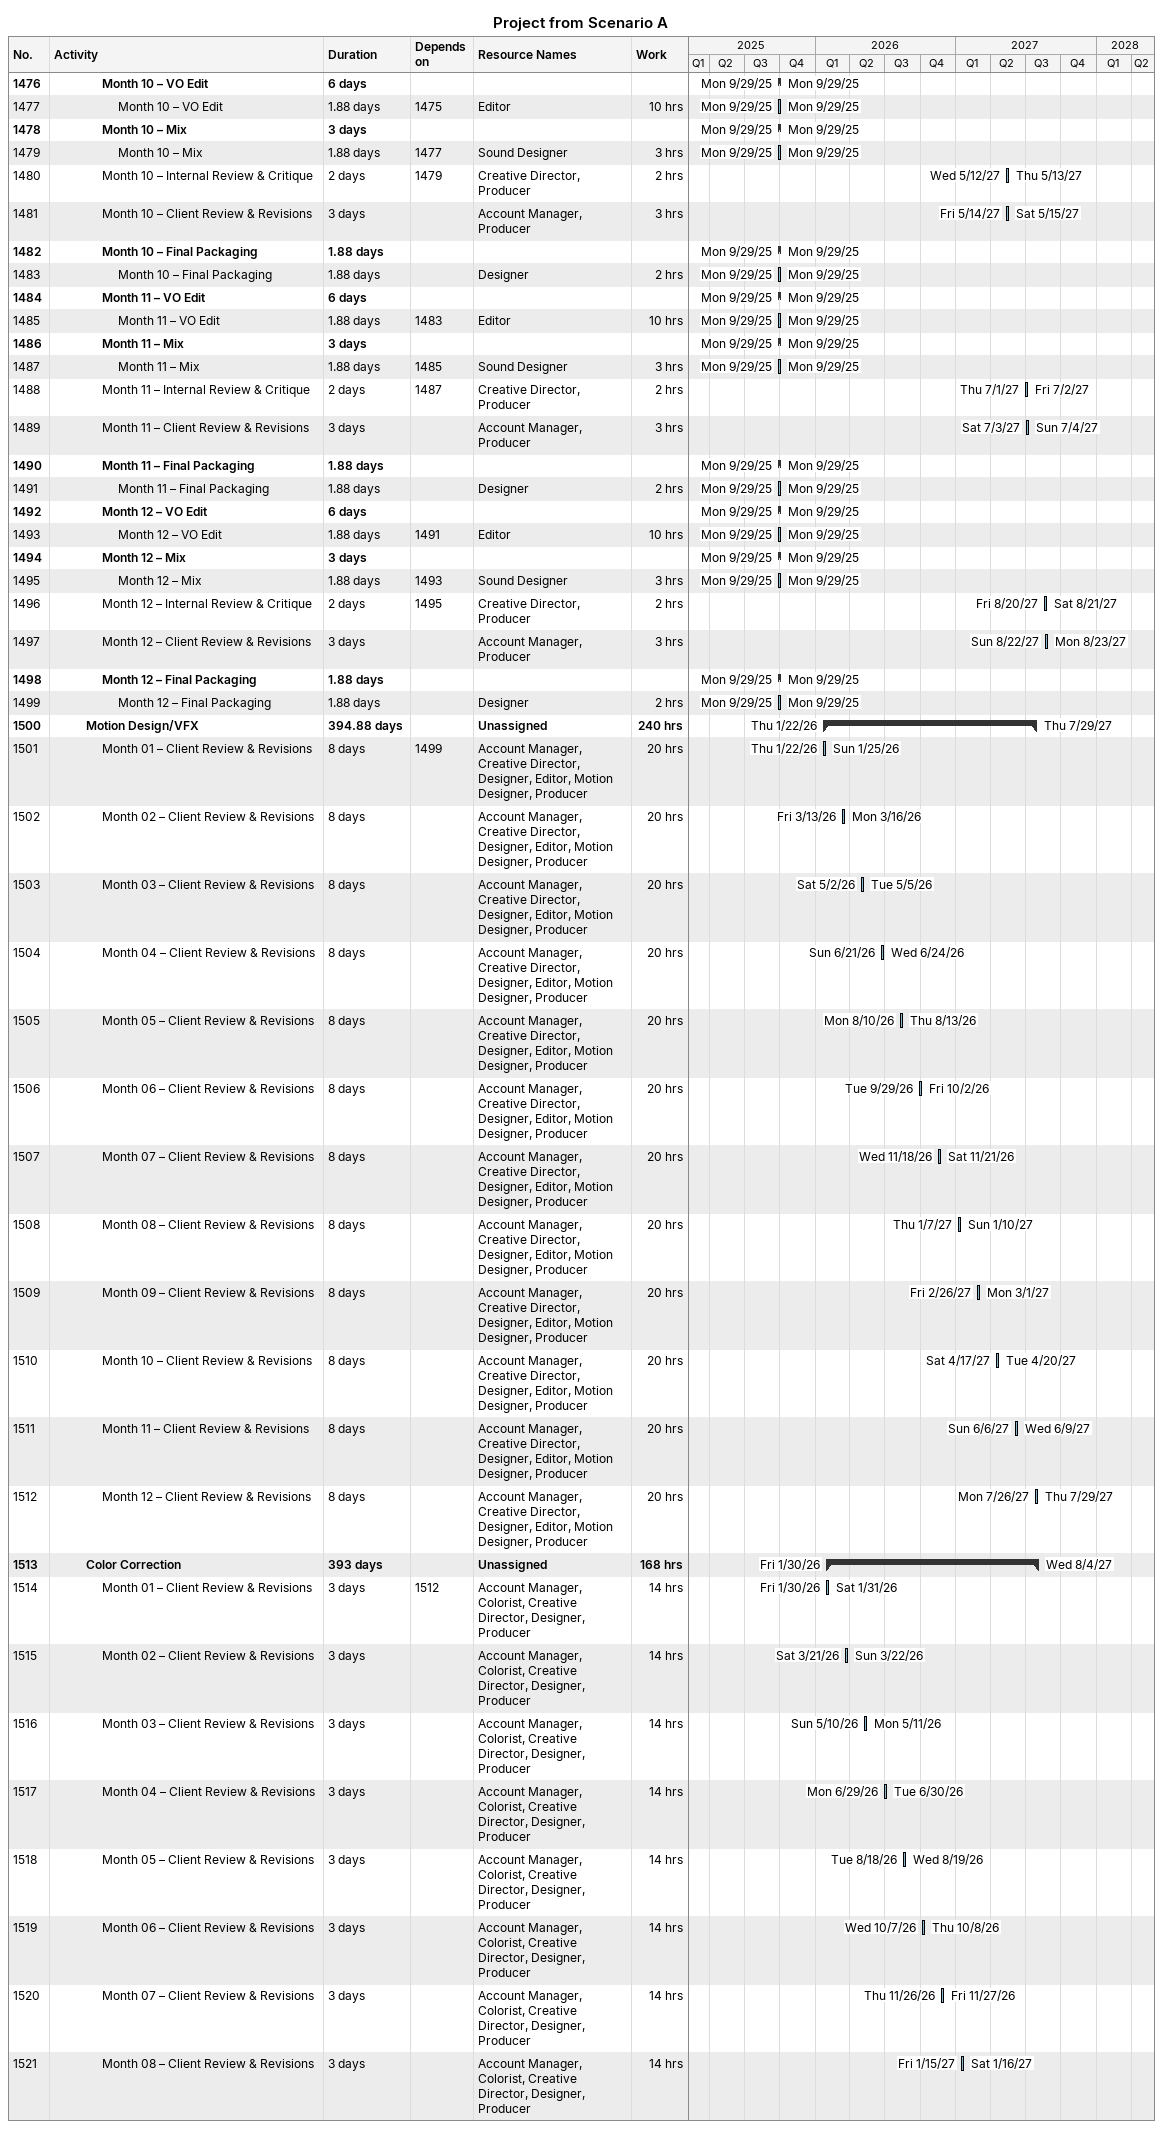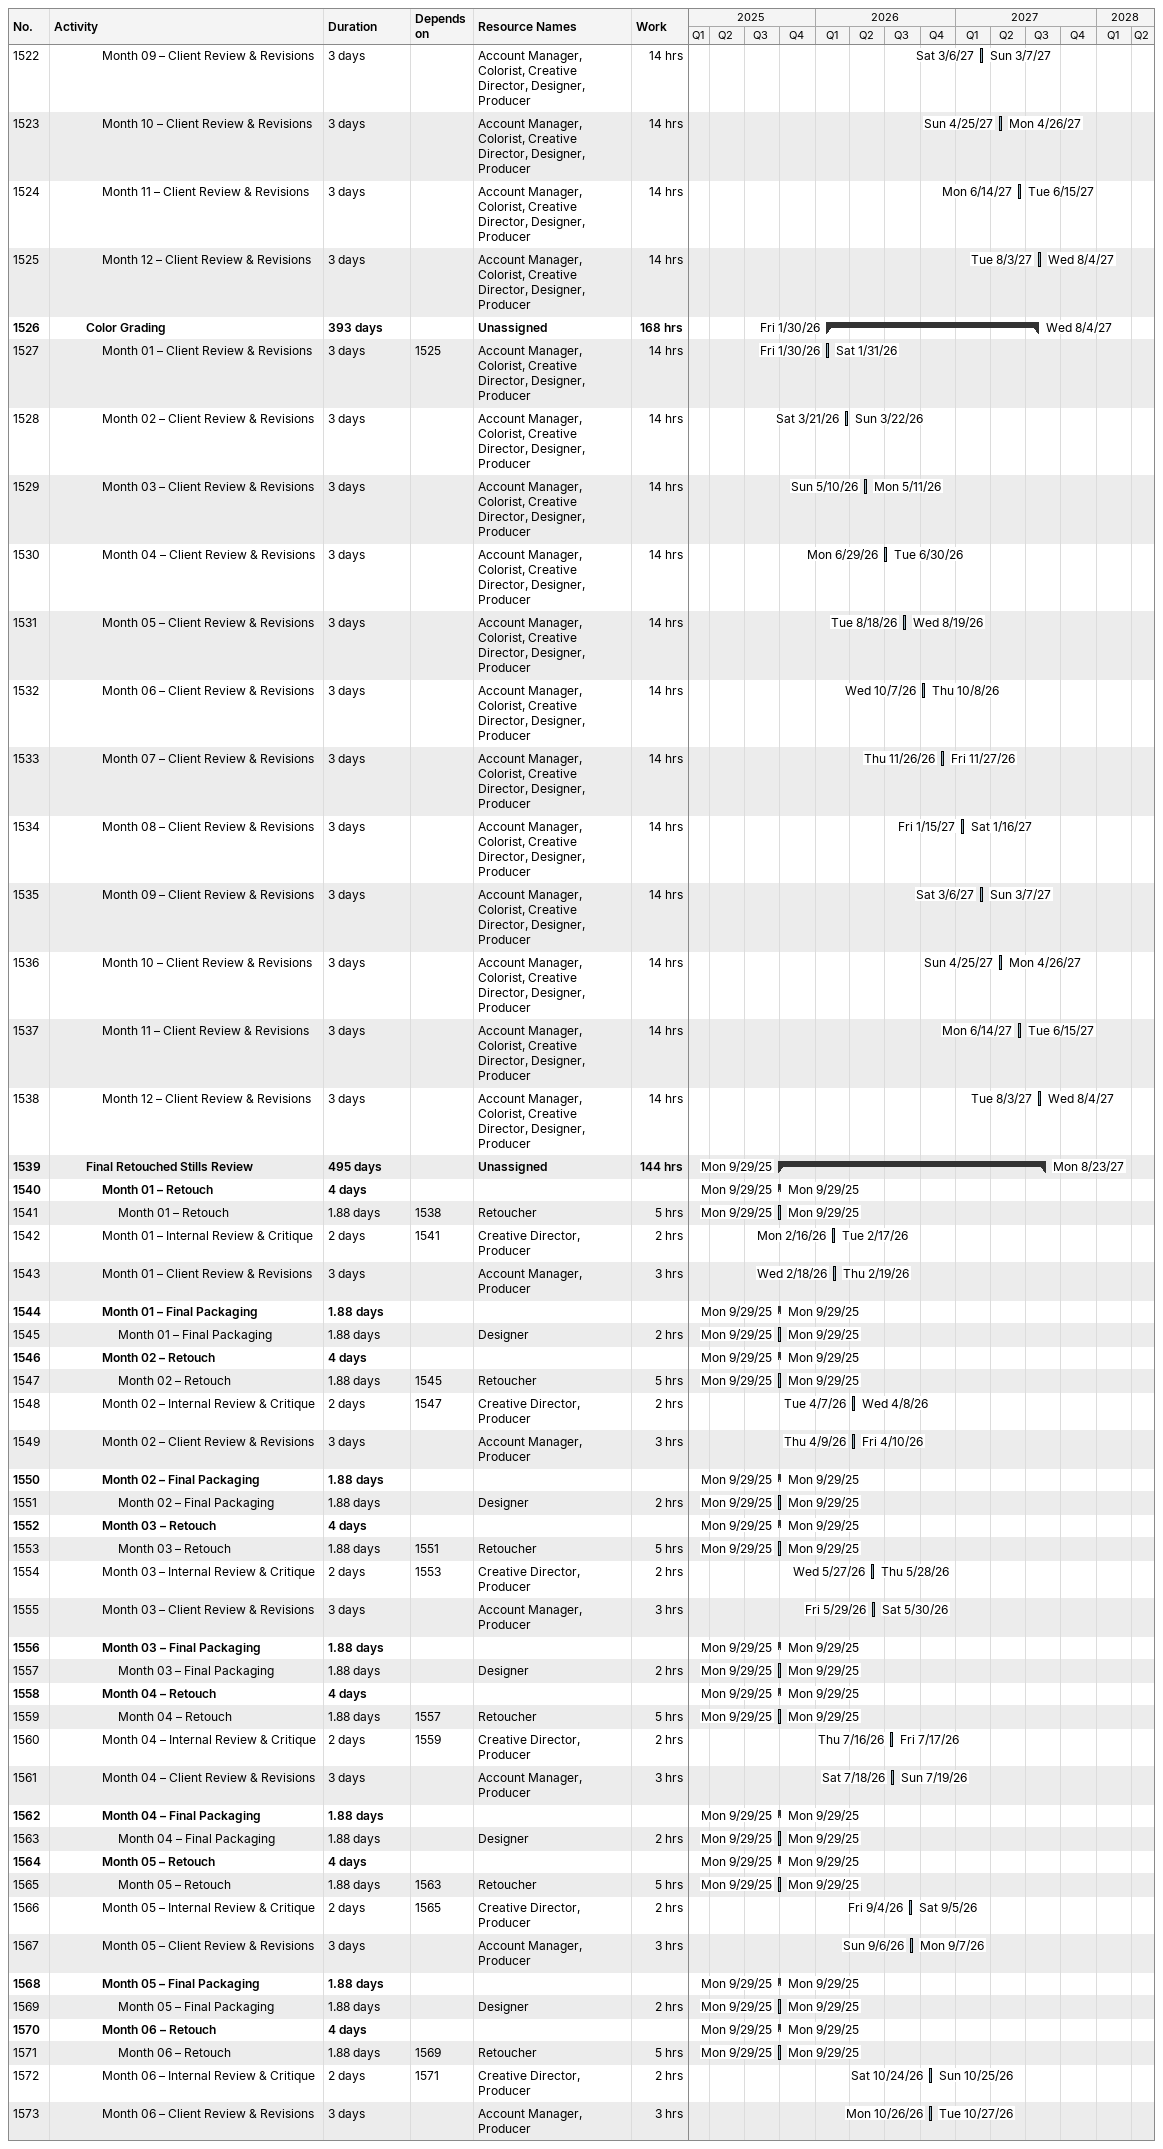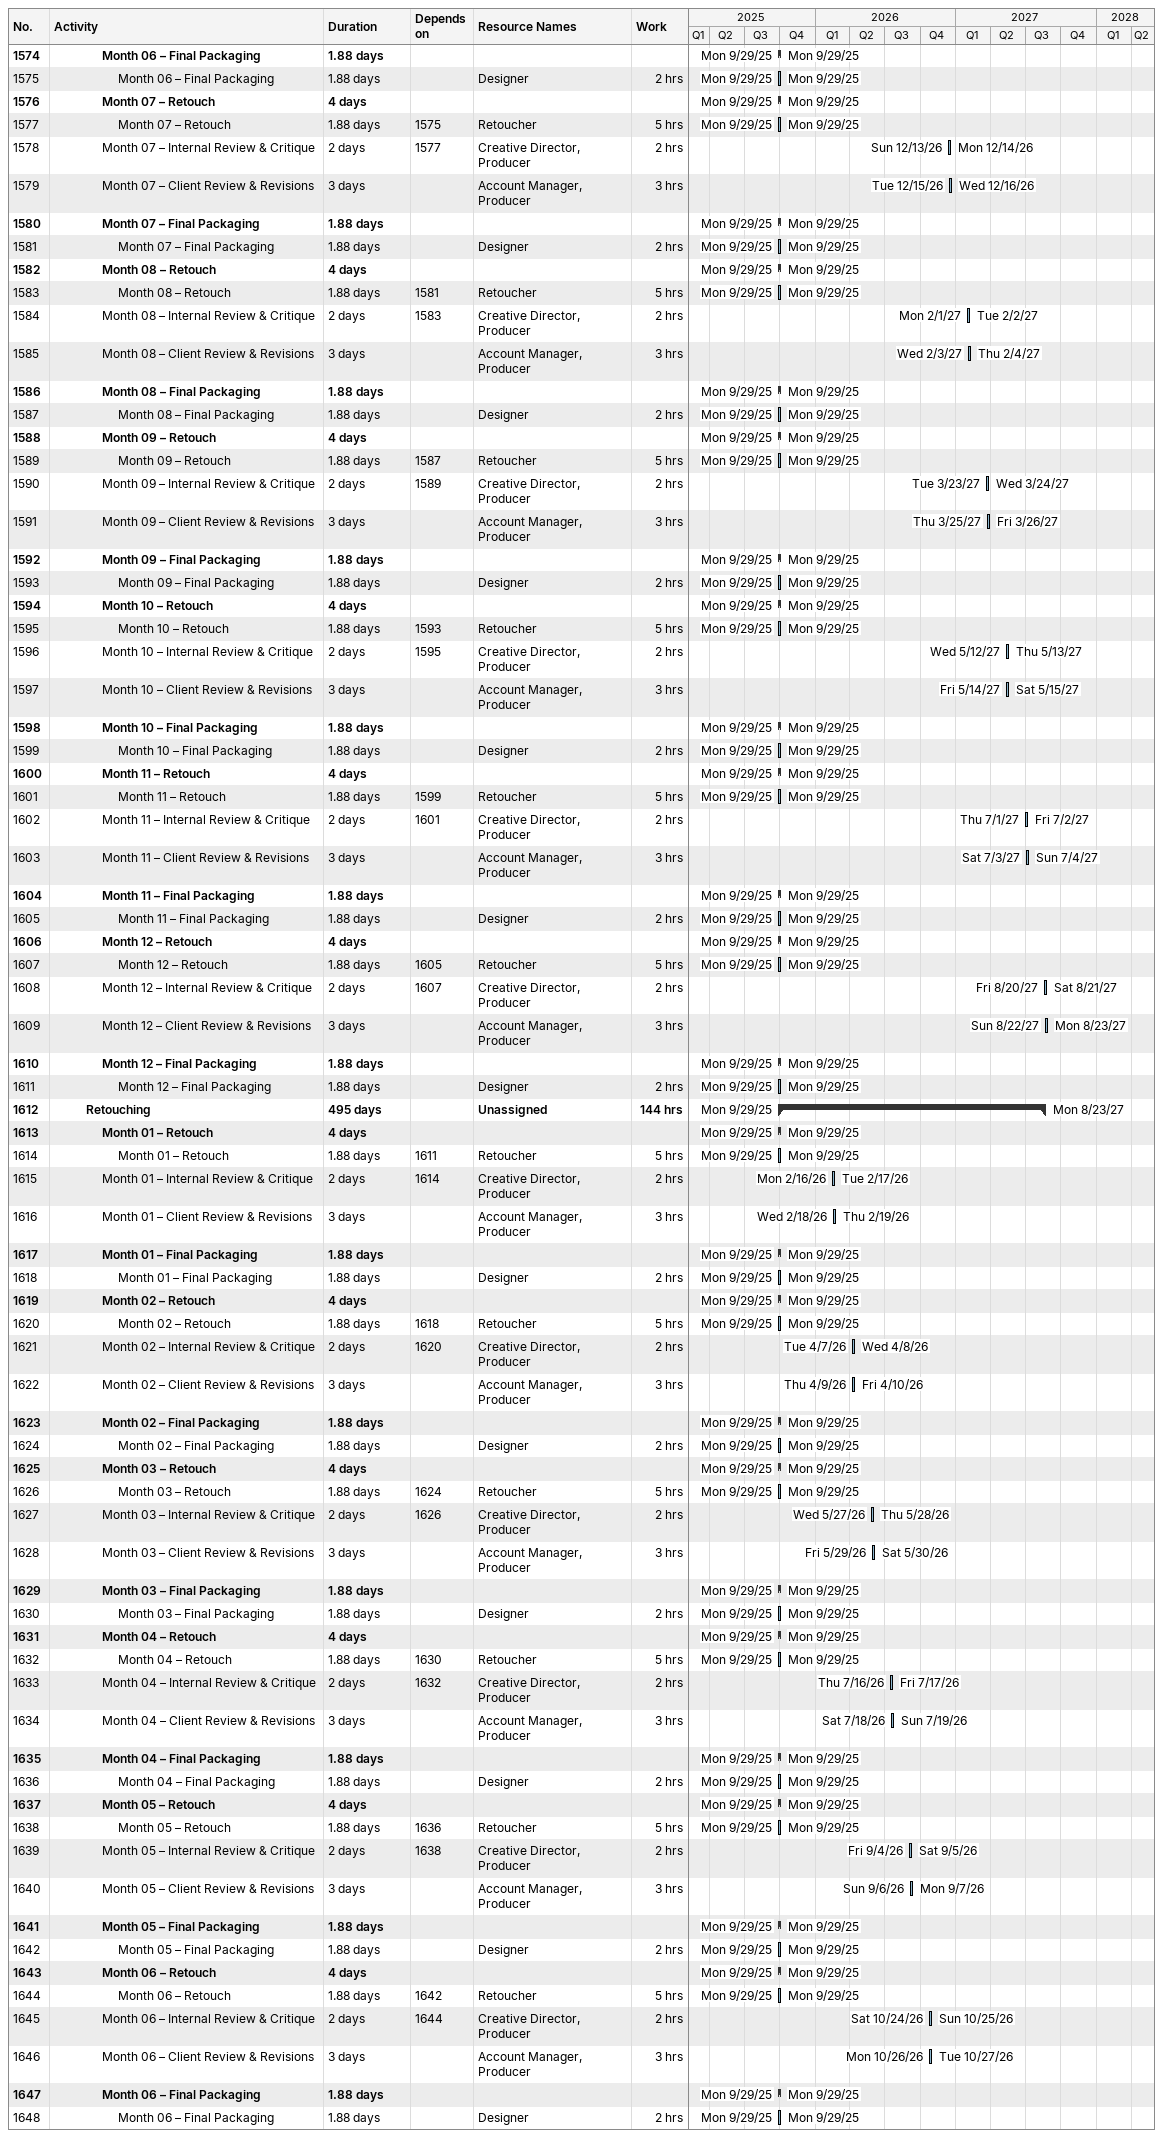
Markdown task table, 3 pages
Project from Scenario A

| ID | Level | Task | Duration | Start | Finish | Predecessors | Resources | Work (h) |
|---|---|---|---|---|---|---|---|---|
| 1476 | 4 | **Month 10 – VO Edit** | 6d | 2025-09-29 | 2025-09-29 |  |  |  |
| 1477 | 5 | Month 10 – VO Edit | 1.88d | 2025-09-29 | 2025-09-29 | 1475 | Editor | 10 |
| 1478 | 4 | **Month 10 – Mix** | 3d | 2025-09-29 | 2025-09-29 |  |  |  |
| 1479 | 5 | Month 10 – Mix | 1.88d | 2025-09-29 | 2025-09-29 | 1477 | Sound Designer | 3 |
| 1480 | 4 | Month 10 – Internal Review & Critique | 2d | 2027-05-12 | 2027-05-13 | 1479 | Creative Director, Producer | 2 |
| 1481 | 4 | Month 10 – Client Review & Revisions | 3d | 2027-05-14 | 2027-05-15 |  | Account Manager, Producer | 3 |
| 1482 | 4 | **Month 10 – Final Packaging** | 1.88d | 2025-09-29 | 2025-09-29 |  |  |  |
| 1483 | 5 | Month 10 – Final Packaging | 1.88d | 2025-09-29 | 2025-09-29 |  | Designer | 2 |
| 1484 | 4 | **Month 11 – VO Edit** | 6d | 2025-09-29 | 2025-09-29 |  |  |  |
| 1485 | 5 | Month 11 – VO Edit | 1.88d | 2025-09-29 | 2025-09-29 | 1483 | Editor | 10 |
| 1486 | 4 | **Month 11 – Mix** | 3d | 2025-09-29 | 2025-09-29 |  |  |  |
| 1487 | 5 | Month 11 – Mix | 1.88d | 2025-09-29 | 2025-09-29 | 1485 | Sound Designer | 3 |
| 1488 | 4 | Month 11 – Internal Review & Critique | 2d | 2027-07-01 | 2027-07-02 | 1487 | Creative Director, Producer | 2 |
| 1489 | 4 | Month 11 – Client Review & Revisions | 3d | 2027-07-03 | 2027-07-04 |  | Account Manager, Producer | 3 |
| 1490 | 4 | **Month 11 – Final Packaging** | 1.88d | 2025-09-29 | 2025-09-29 |  |  |  |
| 1491 | 5 | Month 11 – Final Packaging | 1.88d | 2025-09-29 | 2025-09-29 |  | Designer | 2 |
| 1492 | 4 | **Month 12 – VO Edit** | 6d | 2025-09-29 | 2025-09-29 |  |  |  |
| 1493 | 5 | Month 12 – VO Edit | 1.88d | 2025-09-29 | 2025-09-29 | 1491 | Editor | 10 |
| 1494 | 4 | **Month 12 – Mix** | 3d | 2025-09-29 | 2025-09-29 |  |  |  |
| 1495 | 5 | Month 12 – Mix | 1.88d | 2025-09-29 | 2025-09-29 | 1493 | Sound Designer | 3 |
| 1496 | 4 | Month 12 – Internal Review & Critique | 2d | 2027-08-20 | 2027-08-21 | 1495 | Creative Director, Producer | 2 |
| 1497 | 4 | Month 12 – Client Review & Revisions | 3d | 2027-08-22 | 2027-08-23 |  | Account Manager, Producer | 3 |
| 1498 | 4 | **Month 12 – Final Packaging** | 1.88d | 2025-09-29 | 2025-09-29 |  |  |  |
| 1499 | 5 | Month 12 – Final Packaging | 1.88d | 2025-09-29 | 2025-09-29 |  | Designer | 2 |
| 1500 | 3 | **Motion Design/VFX** | 394.88d | 2026-01-22 | 2027-07-29 |  | Unassigned | 240 |
| 1501 | 4 | Month 01 – Client Review & Revisions | 8d | 2026-01-22 | 2026-01-25 | 1499 | Account Manager, Creative Director, Designer, Editor, Motion Designer, Producer | 20 |
| 1502 | 4 | Month 02 – Client Review & Revisions | 8d | 2026-03-13 | 2026-03-16 |  | Account Manager, Creative Director, Designer, Editor, Motion Designer, Producer | 20 |
| 1503 | 4 | Month 03 – Client Review & Revisions | 8d | 2026-05-02 | 2026-05-05 |  | Account Manager, Creative Director, Designer, Editor, Motion Designer, Producer | 20 |
| 1504 | 4 | Month 04 – Client Review & Revisions | 8d | 2026-06-21 | 2026-06-24 |  | Account Manager, Creative Director, Designer, Editor, Motion Designer, Producer | 20 |
| 1505 | 4 | Month 05 – Client Review & Revisions | 8d | 2026-08-10 | 2026-08-13 |  | Account Manager, Creative Director, Designer, Editor, Motion Designer, Producer | 20 |
| 1506 | 4 | Month 06 – Client Review & Revisions | 8d | 2026-09-29 | 2026-10-02 |  | Account Manager, Creative Director, Designer, Editor, Motion Designer, Producer | 20 |
| 1507 | 4 | Month 07 – Client Review & Revisions | 8d | 2026-11-18 | 2026-11-21 |  | Account Manager, Creative Director, Designer, Editor, Motion Designer, Producer | 20 |
| 1508 | 4 | Month 08 – Client Review & Revisions | 8d | 2027-01-07 | 2027-01-10 |  | Account Manager, Creative Director, Designer, Editor, Motion Designer, Producer | 20 |
| 1509 | 4 | Month 09 – Client Review & Revisions | 8d | 2027-02-26 | 2027-03-01 |  | Account Manager, Creative Director, Designer, Editor, Motion Designer, Producer | 20 |
| 1510 | 4 | Month 10 – Client Review & Revisions | 8d | 2027-04-17 | 2027-04-20 |  | Account Manager, Creative Director, Designer, Editor, Motion Designer, Producer | 20 |
| 1511 | 4 | Month 11 – Client Review & Revisions | 8d | 2027-06-06 | 2027-06-09 |  | Account Manager, Creative Director, Designer, Editor, Motion Designer, Producer | 20 |
| 1512 | 4 | Month 12 – Client Review & Revisions | 8d | 2027-07-26 | 2027-07-29 |  | Account Manager, Creative Director, Designer, Editor, Motion Designer, Producer | 20 |
| 1513 | 3 | **Color Correction** | 393d | 2026-01-30 | 2027-08-04 |  | Unassigned | 168 |
| 1514 | 4 | Month 01 – Client Review & Revisions | 3d | 2026-01-30 | 2026-01-31 | 1512 | Account Manager, Colorist, Creative Director, Designer, Producer | 14 |
| 1515 | 4 | Month 02 – Client Review & Revisions | 3d | 2026-03-21 | 2026-03-22 |  | Account Manager, Colorist, Creative Director, Designer, Producer | 14 |
| 1516 | 4 | Month 03 – Client Review & Revisions | 3d | 2026-05-10 | 2026-05-11 |  | Account Manager, Colorist, Creative Director, Designer, Producer | 14 |
| 1517 | 4 | Month 04 – Client Review & Revisions | 3d | 2026-06-29 | 2026-06-30 |  | Account Manager, Colorist, Creative Director, Designer, Producer | 14 |
| 1518 | 4 | Month 05 – Client Review & Revisions | 3d | 2026-08-18 | 2026-08-19 |  | Account Manager, Colorist, Creative Director, Designer, Producer | 14 |
| 1519 | 4 | Month 06 – Client Review & Revisions | 3d | 2026-10-07 | 2026-10-08 |  | Account Manager, Colorist, Creative Director, Designer, Producer | 14 |
| 1520 | 4 | Month 07 – Client Review & Revisions | 3d | 2026-11-26 | 2026-11-27 |  | Account Manager, Colorist, Creative Director, Designer, Producer | 14 |
| 1521 | 4 | Month 08 – Client Review & Revisions | 3d | 2027-01-15 | 2027-01-16 |  | Account Manager, Colorist, Creative Director, Designer, Producer | 14 |
| 1522 | 4 | Month 09 – Client Review & Revisions | 3d | 2027-03-06 | 2027-03-07 |  | Account Manager, Colorist, Creative Director, Designer, Producer | 14 |
| 1523 | 4 | Month 10 – Client Review & Revisions | 3d | 2027-04-25 | 2027-04-26 |  | Account Manager, Colorist, Creative Director, Designer, Producer | 14 |
| 1524 | 4 | Month 11 – Client Review & Revisions | 3d | 2027-06-14 | 2027-06-15 |  | Account Manager, Colorist, Creative Director, Designer, Producer | 14 |
| 1525 | 4 | Month 12 – Client Review & Revisions | 3d | 2027-08-03 | 2027-08-04 |  | Account Manager, Colorist, Creative Director, Designer, Producer | 14 |
| 1526 | 3 | **Color Grading** | 393d | 2026-01-30 | 2027-08-04 |  | Unassigned | 168 |
| 1527 | 4 | Month 01 – Client Review & Revisions | 3d | 2026-01-30 | 2026-01-31 | 1525 | Account Manager, Colorist, Creative Director, Designer, Producer | 14 |
| 1528 | 4 | Month 02 – Client Review & Revisions | 3d | 2026-03-21 | 2026-03-22 |  | Account Manager, Colorist, Creative Director, Designer, Producer | 14 |
| 1529 | 4 | Month 03 – Client Review & Revisions | 3d | 2026-05-10 | 2026-05-11 |  | Account Manager, Colorist, Creative Director, Designer, Producer | 14 |
| 1530 | 4 | Month 04 – Client Review & Revisions | 3d | 2026-06-29 | 2026-06-30 |  | Account Manager, Colorist, Creative Director, Designer, Producer | 14 |
| 1531 | 4 | Month 05 – Client Review & Revisions | 3d | 2026-08-18 | 2026-08-19 |  | Account Manager, Colorist, Creative Director, Designer, Producer | 14 |
| 1532 | 4 | Month 06 – Client Review & Revisions | 3d | 2026-10-07 | 2026-10-08 |  | Account Manager, Colorist, Creative Director, Designer, Producer | 14 |
| 1533 | 4 | Month 07 – Client Review & Revisions | 3d | 2026-11-26 | 2026-11-27 |  | Account Manager, Colorist, Creative Director, Designer, Producer | 14 |
| 1534 | 4 | Month 08 – Client Review & Revisions | 3d | 2027-01-15 | 2027-01-16 |  | Account Manager, Colorist, Creative Director, Designer, Producer | 14 |
| 1535 | 4 | Month 09 – Client Review & Revisions | 3d | 2027-03-06 | 2027-03-07 |  | Account Manager, Colorist, Creative Director, Designer, Producer | 14 |
| 1536 | 4 | Month 10 – Client Review & Revisions | 3d | 2027-04-25 | 2027-04-26 |  | Account Manager, Colorist, Creative Director, Designer, Producer | 14 |
| 1537 | 4 | Month 11 – Client Review & Revisions | 3d | 2027-06-14 | 2027-06-15 |  | Account Manager, Colorist, Creative Director, Designer, Producer | 14 |
| 1538 | 4 | Month 12 – Client Review & Revisions | 3d | 2027-08-03 | 2027-08-04 |  | Account Manager, Colorist, Creative Director, Designer, Producer | 14 |
| 1539 | 3 | **Final Retouched Stills Review** | 495d | 2025-09-29 | 2027-08-23 |  | Unassigned | 144 |
| 1540 | 4 | **Month 01 – Retouch** | 4d | 2025-09-29 | 2025-09-29 |  |  |  |
| 1541 | 5 | Month 01 – Retouch | 1.88d | 2025-09-29 | 2025-09-29 | 1538 | Retoucher | 5 |
| 1542 | 4 | Month 01 – Internal Review & Critique | 2d | 2026-02-16 | 2026-02-17 | 1541 | Creative Director, Producer | 2 |
| 1543 | 4 | Month 01 – Client Review & Revisions | 3d | 2026-02-18 | 2026-02-19 |  | Account Manager, Producer | 3 |
| 1544 | 4 | **Month 01 – Final Packaging** | 1.88d | 2025-09-29 | 2025-09-29 |  |  |  |
| 1545 | 5 | Month 01 – Final Packaging | 1.88d | 2025-09-29 | 2025-09-29 |  | Designer | 2 |
| 1546 | 4 | **Month 02 – Retouch** | 4d | 2025-09-29 | 2025-09-29 |  |  |  |
| 1547 | 5 | Month 02 – Retouch | 1.88d | 2025-09-29 | 2025-09-29 | 1545 | Retoucher | 5 |
| 1548 | 4 | Month 02 – Internal Review & Critique | 2d | 2026-04-07 | 2026-04-08 | 1547 | Creative Director, Producer | 2 |
| 1549 | 4 | Month 02 – Client Review & Revisions | 3d | 2026-04-09 | 2026-04-10 |  | Account Manager, Producer | 3 |
| 1550 | 4 | **Month 02 – Final Packaging** | 1.88d | 2025-09-29 | 2025-09-29 |  |  |  |
| 1551 | 5 | Month 02 – Final Packaging | 1.88d | 2025-09-29 | 2025-09-29 |  | Designer | 2 |
| 1552 | 4 | **Month 03 – Retouch** | 4d | 2025-09-29 | 2025-09-29 |  |  |  |
| 1553 | 5 | Month 03 – Retouch | 1.88d | 2025-09-29 | 2025-09-29 | 1551 | Retoucher | 5 |
| 1554 | 4 | Month 03 – Internal Review & Critique | 2d | 2026-05-27 | 2026-05-28 | 1553 | Creative Director, Producer | 2 |
| 1555 | 4 | Month 03 – Client Review & Revisions | 3d | 2026-05-29 | 2026-05-30 |  | Account Manager, Producer | 3 |
| 1556 | 4 | **Month 03 – Final Packaging** | 1.88d | 2025-09-29 | 2025-09-29 |  |  |  |
| 1557 | 5 | Month 03 – Final Packaging | 1.88d | 2025-09-29 | 2025-09-29 |  | Designer | 2 |
| 1558 | 4 | **Month 04 – Retouch** | 4d | 2025-09-29 | 2025-09-29 |  |  |  |
| 1559 | 5 | Month 04 – Retouch | 1.88d | 2025-09-29 | 2025-09-29 | 1557 | Retoucher | 5 |
| 1560 | 4 | Month 04 – Internal Review & Critique | 2d | 2026-07-16 | 2026-07-17 | 1559 | Creative Director, Producer | 2 |
| 1561 | 4 | Month 04 – Client Review & Revisions | 3d | 2026-07-18 | 2026-07-19 |  | Account Manager, Producer | 3 |
| 1562 | 4 | **Month 04 – Final Packaging** | 1.88d | 2025-09-29 | 2025-09-29 |  |  |  |
| 1563 | 5 | Month 04 – Final Packaging | 1.88d | 2025-09-29 | 2025-09-29 |  | Designer | 2 |
| 1564 | 4 | **Month 05 – Retouch** | 4d | 2025-09-29 | 2025-09-29 |  |  |  |
| 1565 | 5 | Month 05 – Retouch | 1.88d | 2025-09-29 | 2025-09-29 | 1563 | Retoucher | 5 |
| 1566 | 4 | Month 05 – Internal Review & Critique | 2d | 2026-09-04 | 2026-09-05 | 1565 | Creative Director, Producer | 2 |
| 1567 | 4 | Month 05 – Client Review & Revisions | 3d | 2026-09-06 | 2026-09-07 |  | Account Manager, Producer | 3 |
| 1568 | 4 | **Month 05 – Final Packaging** | 1.88d | 2025-09-29 | 2025-09-29 |  |  |  |
| 1569 | 5 | Month 05 – Final Packaging | 1.88d | 2025-09-29 | 2025-09-29 |  | Designer | 2 |
| 1570 | 4 | **Month 06 – Retouch** | 4d | 2025-09-29 | 2025-09-29 |  |  |  |
| 1571 | 5 | Month 06 – Retouch | 1.88d | 2025-09-29 | 2025-09-29 | 1569 | Retoucher | 5 |
| 1572 | 4 | Month 06 – Internal Review & Critique | 2d | 2026-10-24 | 2026-10-25 | 1571 | Creative Director, Producer | 2 |
| 1573 | 4 | Month 06 – Client Review & Revisions | 3d | 2026-10-26 | 2026-10-27 |  | Account Manager, Producer | 3 |
| 1574 | 4 | **Month 06 – Final Packaging** | 1.88d | 2025-09-29 | 2025-09-29 |  |  |  |
| 1575 | 5 | Month 06 – Final Packaging | 1.88d | 2025-09-29 | 2025-09-29 |  | Designer | 2 |
| 1576 | 4 | **Month 07 – Retouch** | 4d | 2025-09-29 | 2025-09-29 |  |  |  |
| 1577 | 5 | Month 07 – Retouch | 1.88d | 2025-09-29 | 2025-09-29 | 1575 | Retoucher | 5 |
| 1578 | 4 | Month 07 – Internal Review & Critique | 2d | 2026-12-13 | 2026-12-14 | 1577 | Creative Director, Producer | 2 |
| 1579 | 4 | Month 07 – Client Review & Revisions | 3d | 2026-12-15 | 2026-12-16 |  | Account Manager, Producer | 3 |
| 1580 | 4 | **Month 07 – Final Packaging** | 1.88d | 2025-09-29 | 2025-09-29 |  |  |  |
| 1581 | 5 | Month 07 – Final Packaging | 1.88d | 2025-09-29 | 2025-09-29 |  | Designer | 2 |
| 1582 | 4 | **Month 08 – Retouch** | 4d | 2025-09-29 | 2025-09-29 |  |  |  |
| 1583 | 5 | Month 08 – Retouch | 1.88d | 2025-09-29 | 2025-09-29 | 1581 | Retoucher | 5 |
| 1584 | 4 | Month 08 – Internal Review & Critique | 2d | 2027-02-01 | 2027-02-02 | 1583 | Creative Director, Producer | 2 |
| 1585 | 4 | Month 08 – Client Review & Revisions | 3d | 2027-02-03 | 2027-02-04 |  | Account Manager, Producer | 3 |
| 1586 | 4 | **Month 08 – Final Packaging** | 1.88d | 2025-09-29 | 2025-09-29 |  |  |  |
| 1587 | 5 | Month 08 – Final Packaging | 1.88d | 2025-09-29 | 2025-09-29 |  | Designer | 2 |
| 1588 | 4 | **Month 09 – Retouch** | 4d | 2025-09-29 | 2025-09-29 |  |  |  |
| 1589 | 5 | Month 09 – Retouch | 1.88d | 2025-09-29 | 2025-09-29 | 1587 | Retoucher | 5 |
| 1590 | 4 | Month 09 – Internal Review & Critique | 2d | 2027-03-23 | 2027-03-24 | 1589 | Creative Director, Producer | 2 |
| 1591 | 4 | Month 09 – Client Review & Revisions | 3d | 2027-03-25 | 2027-03-26 |  | Account Manager, Producer | 3 |
| 1592 | 4 | **Month 09 – Final Packaging** | 1.88d | 2025-09-29 | 2025-09-29 |  |  |  |
| 1593 | 5 | Month 09 – Final Packaging | 1.88d | 2025-09-29 | 2025-09-29 |  | Designer | 2 |
| 1594 | 4 | **Month 10 – Retouch** | 4d | 2025-09-29 | 2025-09-29 |  |  |  |
| 1595 | 5 | Month 10 – Retouch | 1.88d | 2025-09-29 | 2025-09-29 | 1593 | Retoucher | 5 |
| 1596 | 4 | Month 10 – Internal Review & Critique | 2d | 2027-05-12 | 2027-05-13 | 1595 | Creative Director, Producer | 2 |
| 1597 | 4 | Month 10 – Client Review & Revisions | 3d | 2027-05-14 | 2027-05-15 |  | Account Manager, Producer | 3 |
| 1598 | 4 | **Month 10 – Final Packaging** | 1.88d | 2025-09-29 | 2025-09-29 |  |  |  |
| 1599 | 5 | Month 10 – Final Packaging | 1.88d | 2025-09-29 | 2025-09-29 |  | Designer | 2 |
| 1600 | 4 | **Month 11 – Retouch** | 4d | 2025-09-29 | 2025-09-29 |  |  |  |
| 1601 | 5 | Month 11 – Retouch | 1.88d | 2025-09-29 | 2025-09-29 | 1599 | Retoucher | 5 |
| 1602 | 4 | Month 11 – Internal Review & Critique | 2d | 2027-07-01 | 2027-07-02 | 1601 | Creative Director, Producer | 2 |
| 1603 | 4 | Month 11 – Client Review & Revisions | 3d | 2027-07-03 | 2027-07-04 |  | Account Manager, Producer | 3 |
| 1604 | 4 | **Month 11 – Final Packaging** | 1.88d | 2025-09-29 | 2025-09-29 |  |  |  |
| 1605 | 5 | Month 11 – Final Packaging | 1.88d | 2025-09-29 | 2025-09-29 |  | Designer | 2 |
| 1606 | 4 | **Month 12 – Retouch** | 4d | 2025-09-29 | 2025-09-29 |  |  |  |
| 1607 | 5 | Month 12 – Retouch | 1.88d | 2025-09-29 | 2025-09-29 | 1605 | Retoucher | 5 |
| 1608 | 4 | Month 12 – Internal Review & Critique | 2d | 2027-08-20 | 2027-08-21 | 1607 | Creative Director, Producer | 2 |
| 1609 | 4 | Month 12 – Client Review & Revisions | 3d | 2027-08-22 | 2027-08-23 |  | Account Manager, Producer | 3 |
| 1610 | 4 | **Month 12 – Final Packaging** | 1.88d | 2025-09-29 | 2025-09-29 |  |  |  |
| 1611 | 5 | Month 12 – Final Packaging | 1.88d | 2025-09-29 | 2025-09-29 |  | Designer | 2 |
| 1612 | 3 | **Retouching** | 495d | 2025-09-29 | 2027-08-23 |  | Unassigned | 144 |
| 1613 | 4 | **Month 01 – Retouch** | 4d | 2025-09-29 | 2025-09-29 |  |  |  |
| 1614 | 5 | Month 01 – Retouch | 1.88d | 2025-09-29 | 2025-09-29 | 1611 | Retoucher | 5 |
| 1615 | 4 | Month 01 – Internal Review & Critique | 2d | 2026-02-16 | 2026-02-17 | 1614 | Creative Director, Producer | 2 |
| 1616 | 4 | Month 01 – Client Review & Revisions | 3d | 2026-02-18 | 2026-02-19 |  | Account Manager, Producer | 3 |
| 1617 | 4 | **Month 01 – Final Packaging** | 1.88d | 2025-09-29 | 2025-09-29 |  |  |  |
| 1618 | 5 | Month 01 – Final Packaging | 1.88d | 2025-09-29 | 2025-09-29 |  | Designer | 2 |
| 1619 | 4 | **Month 02 – Retouch** | 4d | 2025-09-29 | 2025-09-29 |  |  |  |
| 1620 | 5 | Month 02 – Retouch | 1.88d | 2025-09-29 | 2025-09-29 | 1618 | Retoucher | 5 |
| 1621 | 4 | Month 02 – Internal Review & Critique | 2d | 2026-04-07 | 2026-04-08 | 1620 | Creative Director, Producer | 2 |
| 1622 | 4 | Month 02 – Client Review & Revisions | 3d | 2026-04-09 | 2026-04-10 |  | Account Manager, Producer | 3 |
| 1623 | 4 | **Month 02 – Final Packaging** | 1.88d | 2025-09-29 | 2025-09-29 |  |  |  |
| 1624 | 5 | Month 02 – Final Packaging | 1.88d | 2025-09-29 | 2025-09-29 |  | Designer | 2 |
| 1625 | 4 | **Month 03 – Retouch** | 4d | 2025-09-29 | 2025-09-29 |  |  |  |
| 1626 | 5 | Month 03 – Retouch | 1.88d | 2025-09-29 | 2025-09-29 | 1624 | Retoucher | 5 |
| 1627 | 4 | Month 03 – Internal Review & Critique | 2d | 2026-05-27 | 2026-05-28 | 1626 | Creative Director, Producer | 2 |
| 1628 | 4 | Month 03 – Client Review & Revisions | 3d | 2026-05-29 | 2026-05-30 |  | Account Manager, Producer | 3 |
| 1629 | 4 | **Month 03 – Final Packaging** | 1.88d | 2025-09-29 | 2025-09-29 |  |  |  |
| 1630 | 5 | Month 03 – Final Packaging | 1.88d | 2025-09-29 | 2025-09-29 |  | Designer | 2 |
| 1631 | 4 | **Month 04 – Retouch** | 4d | 2025-09-29 | 2025-09-29 |  |  |  |
| 1632 | 5 | Month 04 – Retouch | 1.88d | 2025-09-29 | 2025-09-29 | 1630 | Retoucher | 5 |
| 1633 | 4 | Month 04 – Internal Review & Critique | 2d | 2026-07-16 | 2026-07-17 | 1632 | Creative Director, Producer | 2 |
| 1634 | 4 | Month 04 – Client Review & Revisions | 3d | 2026-07-18 | 2026-07-19 |  | Account Manager, Producer | 3 |
| 1635 | 4 | **Month 04 – Final Packaging** | 1.88d | 2025-09-29 | 2025-09-29 |  |  |  |
| 1636 | 5 | Month 04 – Final Packaging | 1.88d | 2025-09-29 | 2025-09-29 |  | Designer | 2 |
| 1637 | 4 | **Month 05 – Retouch** | 4d | 2025-09-29 | 2025-09-29 |  |  |  |
| 1638 | 5 | Month 05 – Retouch | 1.88d | 2025-09-29 | 2025-09-29 | 1636 | Retoucher | 5 |
| 1639 | 4 | Month 05 – Internal Review & Critique | 2d | 2026-09-04 | 2026-09-05 | 1638 | Creative Director, Producer | 2 |
| 1640 | 4 | Month 05 – Client Review & Revisions | 3d | 2026-09-06 | 2026-09-07 |  | Account Manager, Producer | 3 |
| 1641 | 4 | **Month 05 – Final Packaging** | 1.88d | 2025-09-29 | 2025-09-29 |  |  |  |
| 1642 | 5 | Month 05 – Final Packaging | 1.88d | 2025-09-29 | 2025-09-29 |  | Designer | 2 |
| 1643 | 4 | **Month 06 – Retouch** | 4d | 2025-09-29 | 2025-09-29 |  |  |  |
| 1644 | 5 | Month 06 – Retouch | 1.88d | 2025-09-29 | 2025-09-29 | 1642 | Retoucher | 5 |
| 1645 | 4 | Month 06 – Internal Review & Critique | 2d | 2026-10-24 | 2026-10-25 | 1644 | Creative Director, Producer | 2 |
| 1646 | 4 | Month 06 – Client Review & Revisions | 3d | 2026-10-26 | 2026-10-27 |  | Account Manager, Producer | 3 |
| 1647 | 4 | **Month 06 – Final Packaging** | 1.88d | 2025-09-29 | 2025-09-29 |  |  |  |
| 1648 | 5 | Month 06 – Final Packaging | 1.88d | 2025-09-29 | 2025-09-29 |  | Designer | 2 |
